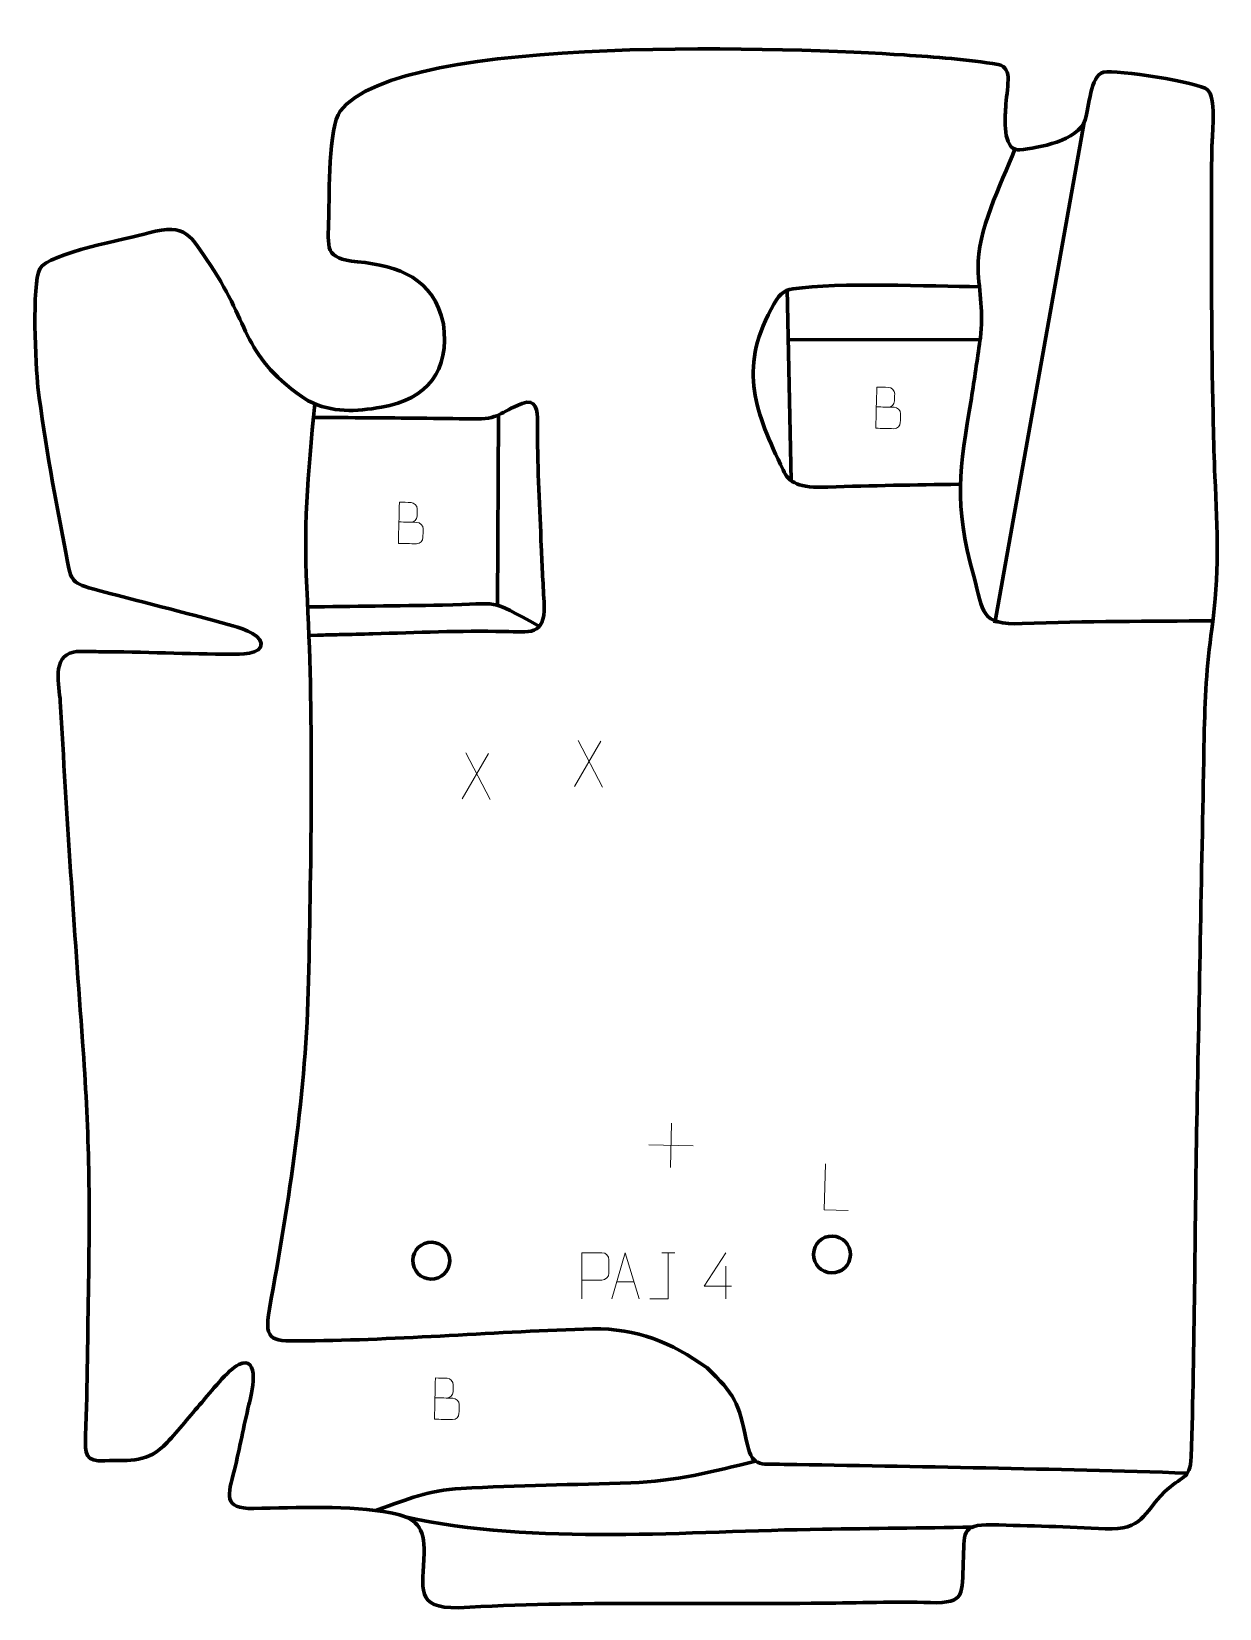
# Model space of a CAD drawing. Header units: millimetres. Extents: x -557 to 87, y -65 to 790.
import ezdxf

# ---------------------------------------------------------------- set-up
doc = ezdxf.new("R2010")
doc.units = ezdxf.units.MM
doc.header["$MEASUREMENT"] = 0
doc.layers.add('layer 2', color=7, linetype='Continuous')
doc.layers.add('layer 3', color=7, linetype='Continuous')

msp = doc.modelspace()

# ---------------------------------------------------------------- linework, layer by layer
at = {"layer": 'layer 2', "color": 142, "lineweight": 158}
for points in [[(-34.3137, 469.2369), (-34.3137, 469.2369), (14.1541, 740.7151), (14.1541, 740.7151)], [(-144.7318, 546.4614), (-144.7318, 546.4614), (-146.8715, 650.3469), (-146.8715, 650.3469)], [(-146.4923, 622.8781), (-146.4923, 622.8781), (-42.4517, 622.8914), (-42.4517, 622.8914)], [(-303.5085, 581.9391), (-303.5085, 581.9391), (-304.0388, 479.3639), (-304.0388, 479.3639)]]:
    msp.add_open_spline(points, degree=3, dxfattribs=at)
for points, knots in [([(83.8537, 470.4983), (49.4109, 470.1382), (14.9719, 470.2846), (-19.4506, 468.9983), (-19.4506, 468.9983), (-42.6103, 468.1328), (-40.4456, 475.2725), (-45.8175, 494.6817), (-45.8175, 494.6817), (-56.9518, 534.9122), (-53.3487, 552.1801), (-47.0617, 591.0724), (-47.0617, 591.0724), (-45.4531, 601.479), (-43.8775, 611.8907), (-42.4089, 622.3181), (-42.4089, 622.3181), (-42.4089, 622.3181), (-42.199, 623.8082), (-42.199, 623.8082), (-42.199, 623.8082), (-40.2922, 637.4598), (-42.8939, 648.0778), (-43.4395, 661.518), (-43.4395, 661.518), (-43.9765, 681.909), (-31.2286, 706.5966), (-23.4779, 726.1007)], [0, 0, 0, 0, 0.125, 0.125, 0.125, 0.125, 0.25, 0.25, 0.25, 0.25, 0.375, 0.375, 0.375, 0.375, 0.5, 0.5, 0.5, 0.5, 0.625, 0.625, 0.625, 0.625, 0.75, 0.75, 0.75, 0.75, 1, 1, 1, 1]), ([(-53.7884, 544.4876), (-77.6595, 544.1177), (-101.0246, 543.8719), (-124.9101, 542.9462), (-124.9101, 542.9462), (-140.7384, 542.3327), (-145.8586, 545.2903), (-149.155, 552.2497), (-149.155, 552.2497), (-164.0185, 583.6326), (-173.5173, 606.3516), (-155.6398, 639.3362), (-155.6398, 639.3362), (-151.2328, 647.4672), (-149.3625, 649.636), (-143.7133, 650.4628), (-143.7133, 650.4628), (-119.124, 654.0618), (-69.6061, 651.797), (-42.721, 651.5962)], [0, 0, 0, 0, 0.16666667, 0.16666667, 0.16666667, 0.16666667, 0.33333333, 0.33333333, 0.33333333, 0.33333333, 0.5, 0.5, 0.5, 0.5, 0.66666667, 0.66666667, 0.66666667, 0.66666667, 1, 1, 1, 1]), ([(-403.6757, 580.7572), (-393.6291, 580.6869), (-383.5823, 580.6166), (-373.5357, 580.5463), (-373.5357, 580.5463), (-354.8938, 580.4158), (-336.4303, 580.2512), (-317.7871, 579.9016), (-317.7871, 579.9016), (-302.3323, 579.6119), (-303.3072, 583.4561), (-290.586, 588.2666), (-290.586, 588.2666), (-282.7306, 591.2372), (-282.4, 584.4636), (-282.3027, 578.0937), (-282.3027, 578.0937), (-282.3027, 578.0937), (-282.2246, 572.9831), (-282.2246, 572.9831), (-282.2246, 572.9831), (-282.2998, 552.726), (-280.9945, 531.1134), (-280.2431, 510.7407), (-280.2431, 510.7407), (-279.8433, 499.9754), (-279.1923, 489.518), (-278.6487, 478.8015), (-278.6487, 478.8015), (-278.3296, 462.1415), (-286.617, 464.3947), (-300.3688, 464.6948), (-300.3688, 464.6948), (-324.1034, 465.2126), (-347.805, 464.0923), (-371.525, 463.4399), (-371.525, 463.4399), (-377.5375, 463.2776), (-383.5496, 463.1216), (-389.5626, 462.9798), (-389.5626, 462.9798), (-393.5622, 462.8866), (-397.5616, 462.7935), (-401.5612, 462.7004), (-401.5612, 462.7004), (-401.5612, 462.7004), (-406.0605, 462.5956), (-406.0605, 462.5956)], [0, 0, 0, 0, 0.07692308, 0.07692308, 0.07692308, 0.07692308, 0.15384615, 0.15384615, 0.15384615, 0.15384615, 0.23076923, 0.23076923, 0.23076923, 0.23076923, 0.30769231, 0.30769231, 0.30769231, 0.30769231, 0.38461538, 0.38461538, 0.38461538, 0.38461538, 0.46153846, 0.46153846, 0.46153846, 0.46153846, 0.53846154, 0.53846154, 0.53846154, 0.53846154, 0.61538462, 0.61538462, 0.61538462, 0.61538462, 0.69230769, 0.69230769, 0.69230769, 0.69230769, 0.76923077, 0.76923077, 0.76923077, 0.76923077, 0.84615385, 0.84615385, 0.84615385, 0.84615385, 1, 1, 1, 1]), ([(-402.9471, 588.0648), (-406.9725, 549.3194), (-409.2759, 520.2773), (-407.0125, 481.2869), (-407.0125, 481.2869), (-403.5771, 413.8164), (-405.0251, 342.9185), (-406.4005, 275.2902), (-406.4005, 275.2902), (-407.6159, 215.5232), (-416.9493, 156.2969), (-427.5701, 97.5424), (-427.5701, 97.5424), (-430.9485, 78.8531), (-425.553, 80.13), (-407.5569, 80.2259), (-407.5569, 80.2259), (-356.9622, 80.4952), (-303.7115, 85.3747), (-252.4236, 86.597), (-252.4236, 86.597), (-228.3703, 87.1701), (-209.7854, 79.3499), (-190.3806, 65.5985), (-190.3806, 65.5985), (-175.4834, 51.3578), (-173.0938, 46.3657), (-169.0718, 26.4908), (-169.0718, 26.4908), (-166.0521, 11.5685), (-162.7415, 13.4408), (-148.5527, 13.214), (-148.5527, 13.214), (-76.2258, 12.0583), (-2.2868, 10.7841), (70.0347, 8.4909)], [0, 0, 0, 0, 0.1, 0.1, 0.1, 0.1, 0.2, 0.2, 0.2, 0.2, 0.3, 0.3, 0.3, 0.3, 0.4, 0.4, 0.4, 0.4, 0.5, 0.5, 0.5, 0.5, 0.6, 0.6, 0.6, 0.6, 0.7, 0.7, 0.7, 0.7, 0.8, 0.8, 0.8, 0.8, 1, 1, 1, 1]), ([(-281.2846, 467.4295), (-310.4309, 483.4833), (-300.777, 479.4077), (-333.8379, 478.969), (-333.8379, 478.969), (-358.1735, 478.646), (-382.5094, 478.3252), (-406.8452, 478.0032)], [0, 0, 0, 0, 0.33333333, 0.33333333, 0.33333333, 0.33333333, 1, 1, 1, 1]), ([(-164.1273, 15.0202), (-187.3093, 9.0982), (-207.5742, 4.1093), (-231.7102, 3.2375), (-231.7102, 3.2375), (-262.3388, 2.1311), (-292.9652, 1.8151), (-323.5746, 0.1375), (-323.5746, 0.1375), (-342.2601, -0.9009), (-351.8561, -5.4923), (-368.9841, -11.3426), (-368.9841, -11.3426), (-368.9841, -11.3426), (-370.1939, -11.7462), (-370.1939, -11.7462)], [0, 0, 0, 0, 0.2, 0.2, 0.2, 0.2, 0.4, 0.4, 0.4, 0.4, 0.6, 0.6, 0.6, 0.6, 1, 1, 1, 1]), ([(-353.9648, -15.2017), (-283.9046, -30.9741), (-200.1907, -22.9027), (-127.7158, -21.9226), (-127.7158, -21.9226), (-100.7006, -21.5574), (-73.6855, -21.192), (-46.6703, -20.8268)], [0, 0, 0, 0, 0.33333333, 0.33333333, 0.33333333, 0.33333333, 1, 1, 1, 1])]:
    msp.add_open_spline(points, degree=3, knots=knots, dxfattribs=at)
at = {"layer": 'layer 2', "color": 250, "lineweight": 9}
for points, knots in [([(-98.6445, 586.4686), (-95.3865, 586.388), (-92.1282, 586.3071), (-88.8695, 586.2258), (-88.8695, 586.2258), (-87.1011, 586.1664), (-85.4173, 584.569), (-85.4629, 582.7338), (-85.4629, 582.7338), (-85.4884, 581.7233), (-85.5562, 578.9929), (-85.5809, 577.9821), (-85.5809, 577.9821), (-85.6064, 576.3181), (-87.0321, 574.5492), (-89.1104, 574.6159), (-89.1104, 574.6159), (-92.3694, 574.6972), (-95.6281, 574.7782), (-98.8865, 574.8588), (-98.8865, 574.8588), (-98.7014, 582.3069), (-98.5164, 589.7547), (-98.3314, 597.2022), (-98.3314, 597.2022), (-96.206, 597.1494), (-94.0802, 597.0966), (-91.9544, 597.0438), (-91.9544, 597.0438), (-90.449, 597.0222), (-88.614, 595.2649), (-88.6418, 593.5073), (-88.6418, 593.5073), (-88.6881, 591.6573), (-88.6914, 591.5266), (-88.737, 589.6763), (-88.737, 589.6763), (-88.7675, 587.8259), (-90.4681, 586.25), (-92.2675, 586.3102)], [0, 0, 0, 0, 0.09090909, 0.09090909, 0.09090909, 0.09090909, 0.18181818, 0.18181818, 0.18181818, 0.18181818, 0.27272727, 0.27272727, 0.27272727, 0.27272727, 0.36363636, 0.36363636, 0.36363636, 0.36363636, 0.45454545, 0.45454545, 0.45454545, 0.45454545, 0.54545455, 0.54545455, 0.54545455, 0.54545455, 0.63636364, 0.63636364, 0.63636364, 0.63636364, 0.72727273, 0.72727273, 0.72727273, 0.72727273, 0.81818182, 0.81818182, 0.81818182, 0.81818182, 1, 1, 1, 1]), ([(-357.4486, 524.0844), (-354.1906, 524.0039), (-350.9323, 523.9229), (-347.6736, 523.8416), (-347.6736, 523.8416), (-345.9052, 523.7822), (-344.2214, 522.1849), (-344.267, 520.3496), (-344.267, 520.3496), (-344.2924, 519.3392), (-344.3603, 516.6087), (-344.385, 515.5979), (-344.385, 515.5979), (-344.4105, 513.9339), (-345.8362, 512.165), (-347.9145, 512.2318), (-347.9145, 512.2318), (-351.1735, 512.3131), (-354.4322, 512.394), (-357.6905, 512.4746), (-357.6905, 512.4746), (-357.5055, 519.9228), (-357.3205, 527.3706), (-357.1355, 534.818), (-357.1355, 534.818), (-355.0101, 534.7652), (-352.8843, 534.7124), (-350.7585, 534.6596), (-350.7585, 534.6596), (-349.2531, 534.6381), (-347.4181, 532.8807), (-347.4459, 531.1232), (-347.4459, 531.1232), (-347.4922, 529.2732), (-347.4954, 529.1425), (-347.5411, 527.2921), (-347.5411, 527.2921), (-347.5715, 525.4418), (-349.2722, 523.8658), (-351.0715, 523.926)], [0, 0, 0, 0, 0.09090909, 0.09090909, 0.09090909, 0.09090909, 0.18181818, 0.18181818, 0.18181818, 0.18181818, 0.27272727, 0.27272727, 0.27272727, 0.27272727, 0.36363636, 0.36363636, 0.36363636, 0.36363636, 0.45454545, 0.45454545, 0.45454545, 0.45454545, 0.54545455, 0.54545455, 0.54545455, 0.54545455, 0.63636364, 0.63636364, 0.63636364, 0.63636364, 0.72727273, 0.72727273, 0.72727273, 0.72727273, 0.81818182, 0.81818182, 0.81818182, 0.81818182, 1, 1, 1, 1]), ([(-113.8524, 150.9019), (-113.8524, 150.9019), (-126.7975, 151.2235), (-126.7975, 151.2235), (-126.7975, 151.2235), (-126.7975, 151.2235), (-126.1779, 176.1694), (-126.1779, 176.1694)], [0, 0, 0, 0, 0.33333333, 0.33333333, 0.33333333, 0.33333333, 1, 1, 1, 1]), ([(-258.2187, 102.957), (-258.2187, 102.957), (-258.2187, 127.9106), (-258.2187, 127.9106), (-258.2187, 127.9106), (-254.6237, 127.9106), (-251.0284, 127.9106), (-247.433, 127.9106), (-247.433, 127.9106), (-245.1078, 127.8727), (-243.5504, 126.3826), (-243.5546, 124.0165), (-243.5546, 124.0165), (-243.555, 121.9808), (-243.555, 118.9215), (-243.5546, 116.8855), (-243.5546, 116.8855), (-243.5611, 115.0101), (-245.3733, 113.0682), (-247.3829, 113.0491), (-247.3829, 113.0491), (-247.3829, 113.0491), (-258.2187, 113.0491), (-258.2187, 113.0491)], [0, 0, 0, 0, 0.14285714, 0.14285714, 0.14285714, 0.14285714, 0.28571429, 0.28571429, 0.28571429, 0.28571429, 0.42857143, 0.42857143, 0.42857143, 0.42857143, 0.57142857, 0.57142857, 0.57142857, 0.57142857, 0.71428571, 0.71428571, 0.71428571, 0.71428571, 1, 1, 1, 1]), ([(-242.0426, 102.9571), (-242.0426, 102.9571), (-234.6716, 127.9106), (-234.6716, 127.9106), (-234.6716, 127.9106), (-234.6716, 127.9106), (-227.1017, 102.9571), (-227.1017, 102.9571)], [0, 0, 0, 0, 0.33333333, 0.33333333, 0.33333333, 0.33333333, 1, 1, 1, 1]), ([(-221.3753, 102.957), (-221.3753, 102.957), (-211.3533, 102.957), (-211.3533, 102.957), (-211.3533, 102.957), (-211.3533, 102.957), (-211.3533, 127.9106), (-211.3533, 127.9106)], [0, 0, 0, 0, 0.33333333, 0.33333333, 0.33333333, 0.33333333, 1, 1, 1, 1]), ([(-177.1614, 109.8504), (-177.1614, 109.8504), (-191.9831, 109.8504), (-191.9831, 109.8504), (-191.9831, 109.8504), (-191.9831, 109.8504), (-180.1055, 127.9209), (-180.1055, 127.9209)], [0, 0, 0, 0, 0.33333333, 0.33333333, 0.33333333, 0.33333333, 1, 1, 1, 1]), ([(-337.9139, 49.3197), (-334.6559, 49.2391), (-331.3976, 49.1582), (-328.1389, 49.0769), (-328.1389, 49.0769), (-326.3705, 49.0175), (-324.6867, 47.4202), (-324.7323, 45.5849), (-324.7323, 45.5849), (-324.7578, 44.5745), (-324.8256, 41.844), (-324.8503, 40.8332), (-324.8503, 40.8332), (-324.8759, 39.1692), (-326.3015, 37.4003), (-328.3798, 37.4671), (-328.3798, 37.4671), (-331.6388, 37.5484), (-334.8975, 37.6293), (-338.1559, 37.7099), (-338.1559, 37.7099), (-337.9708, 45.1581), (-337.7858, 52.6059), (-337.6008, 60.0533), (-337.6008, 60.0533), (-335.4754, 60.0005), (-333.3496, 59.9477), (-331.2238, 59.8949), (-331.2238, 59.8949), (-329.7184, 59.8733), (-327.8834, 58.116), (-327.9112, 56.3585), (-327.9112, 56.3585), (-327.9575, 54.5085), (-327.9608, 54.3778), (-328.0064, 52.5274), (-328.0064, 52.5274), (-328.0369, 50.6771), (-329.7375, 49.1011), (-331.5369, 49.1613)], [0, 0, 0, 0, 0.09090909, 0.09090909, 0.09090909, 0.09090909, 0.18181818, 0.18181818, 0.18181818, 0.18181818, 0.27272727, 0.27272727, 0.27272727, 0.27272727, 0.36363636, 0.36363636, 0.36363636, 0.36363636, 0.45454545, 0.45454545, 0.45454545, 0.45454545, 0.54545455, 0.54545455, 0.54545455, 0.54545455, 0.63636364, 0.63636364, 0.63636364, 0.63636364, 0.72727273, 0.72727273, 0.72727273, 0.72727273, 0.81818182, 0.81818182, 0.81818182, 0.81818182, 1, 1, 1, 1])]:
    msp.add_open_spline(points, degree=3, knots=knots, dxfattribs=at)
for points in [[(-247.9192, 405.2541), (-247.9192, 405.2541), (-262.2738, 380.7072), (-262.2738, 380.7072)], [(-260.2014, 405.5592), (-260.2014, 405.5592), (-247.0847, 380.2721), (-247.0847, 380.2721)], [(-308.7657, 398.562), (-308.7657, 398.562), (-323.1203, 374.0151), (-323.1203, 374.0151)], [(-321.0479, 398.8671), (-321.0479, 398.8671), (-307.9311, 373.58), (-307.9311, 373.58)], [(-209.554, 198.1974), (-209.554, 198.1974), (-210.1495, 174.2269), (-210.1495, 174.2269)], [(-221.837, 186.5098), (-221.837, 186.5098), (-197.8664, 185.9144), (-197.8664, 185.9144)], [(-214.9374, 127.9106), (-214.9374, 127.9106), (-207.7692, 127.9106), (-207.7692, 127.9106)], [(-180.1055, 120.6115), (-180.1055, 120.6115), (-180.1055, 102.9468), (-180.1055, 102.9468)], [(-239.32, 112.2065), (-239.32, 112.2065), (-229.8243, 112.2065), (-229.8243, 112.2065)]]:
    msp.add_open_spline(points, degree=3, dxfattribs=at)
at = {"layer": 'layer 3', "color": 242, "lineweight": 158}
msp.add_open_spline([(83.4606, 606.0466), (83.9534, 587.1284), (84.137, 567.6395), (84.9644, 548.8014), (84.9644, 548.8014), (86.3546, 518.5501), (87.4253, 496.4221), (83.2711, 466.0136), (83.2711, 466.0136), (80.5348, 445.9836), (79.4491, 427.7269), (79.1437, 407.591), (79.1437, 407.591), (77.8166, 338.0984), (76.4894, 268.6057), (75.1622, 199.113), (75.1622, 199.113), (74.008, 138.6779), (74.0435, 77.6005), (72.0672, 17.3034), (72.0672, 17.3034), (71.6457, 4.4424), (66.4918, 7.057), (57.6656, -1.7338), (57.6656, -1.7338), (45.8751, -13.4772), (45.977, -22.4574), (25.5726, -21.7487), (25.5726, -21.7487), (5.2801, -20.5788), (-15.581, -20.0704), (-35.9289, -19.5277), (-35.9289, -19.5277), (-53.2921, -19.3535), (-50.6855, -24.1848), (-51.4438, -39.9036), (-51.4438, -39.9036), (-52.2509, -56.6332), (-49.9633, -62.3622), (-69.1766, -61.7284), (-69.1766, -61.7284), (-88.4262, -61.0932), (-108.5132, -61.8777), (-127.8606, -62.0571), (-127.8606, -62.0571), (-192.9321, -62.6608), (-260.5181, -60.8308), (-325.042, -64.484), (-325.042, -64.484), (-349.2848, -64.8935), (-344.082, -54.1453), (-343.7061, -34.9036), (-343.7061, -34.9036), (-343.4271, -20.6149), (-347.8932, -15.718), (-361.7984, -13.0504), (-361.7984, -13.0504), (-383.6798, -8.8527), (-413.0504, -10.3465), (-436.1208, -10.6896), (-436.1208, -10.6896), (-453.0443, -10.9411), (-450.0776, -3.5032), (-446.599, 10.2328), (-446.599, 10.2328), (-443.658, 22.0496), (-441.6427, 33.8192), (-438.6805, 45.6849), (-438.6805, 45.6849), (-437.4906, 50.4514), (-431.9589, 73.0744), (-444.2542, 67.2779), (-444.2542, 67.2779), (-450.0212, 64.559), (-459.7548, 52.0109), (-464.3371, 46.7375), (-464.3371, 46.7375), (-470.5117, 39.7561), (-476.8482, 31.6797), (-483.0725, 25.0768), (-483.0725, 25.0768), (-493.7137, 13.7887), (-502.4417, 15.6143), (-516.921, 15.1618), (-516.921, 15.1618), (-527.5449, 14.7695), (-527.617, 18.7054), (-527.2347, 28.8813), (-527.2347, 28.8813), (-526.2092, 56.1833), (-526.1487, 84.3066), (-525.6638, 111.7045), (-525.6638, 111.7045), (-524.8356, 158.5043), (-525.4019, 195.5159), (-528.8989, 242.2063), (-528.8989, 242.2063), (-533.5016, 303.7259), (-537.5213, 365.0848), (-540.9768, 426.6794), (-540.9768, 426.6794), (-541.6109, 435.1466), (-545.7466, 451.3934), (-533.7365, 453.548), (-533.7365, 453.548), (-529.6845, 454.2749), (-524.2924, 453.757), (-520.0875, 453.7361), (-520.0875, 453.7361), (-496.2352, 453.6178), (-471.7476, 452.5474), (-447.8962, 452.3435), (-447.8962, 452.3435), (-444.5967, 452.3153), (-431.2989, 452.155), (-432.0498, 458.2726), (-432.0498, 458.2726), (-432.7224, 463.7523), (-445.0867, 467.2268), (-449.3606, 468.395), (-449.3606, 468.395), (-473.7867, 475.0715), (-498.8316, 481.2535), (-523.3933, 487.7978), (-523.3933, 487.7978), (-535.7454, 491.0889), (-535.2976, 493.473), (-537.6397, 505.6122), (-537.6397, 505.6122), (-543.4276, 535.61), (-549.4257, 566.883), (-553.0934, 597.0801), (-553.0934, 597.0801), (-554.2932, 608.6146), (-556.5704, 652.6476), (-552.0736, 661.333), (-552.0736, 661.333), (-547.6496, 669.8778), (-504.2959, 677.4324), (-492.9463, 680.7859), (-492.9463, 680.7859), (-472.5692, 686.4535), (-470.4636, 679.2137), (-459.5797, 663.2799), (-459.5797, 663.2799), (-437.3861, 630.2549), (-442.8005, 613.4409), (-406.6014, 589.7267), (-406.6014, 589.7267), (-393.3793, 583.0763), (-381.0146, 583.8358), (-366.796, 586.3049), (-366.796, 586.3049), (-341.8123, 590.6433), (-329.7588, 606.036), (-333.2863, 631.5284), (-333.2863, 631.5284), (-338.5265, 656.0989), (-357.3833, 662.8728), (-379.8964, 665.1449), (-379.8964, 665.1449), (-398.0323, 666.9752), (-395.8287, 672.1313), (-395.4397, 689.2091), (-395.4397, 689.2091), (-395.1549, 701.7137), (-395.5926, 738.1092), (-389.3191, 746.6816), (-389.3191, 746.6816), (-356.8647, 789.9141), (-137.5227, 780.8045), (-83.4935, 777.1968), (-83.4935, 777.1968), (-66.7564, 776.0793), (-49.0247, 774.7849), (-32.4672, 772.0427), (-32.4672, 772.0427), (-28.4332, 771.3747), (-27.0065, 767.5031), (-27.1364, 763.7818), (-27.1364, 763.7818), (-27.3, 759.0891), (-28.1584, 753.7828), (-28.4497, 748.8671), (-28.4497, 748.8671), (-28.7892, 743.141), (-30.2115, 726.4836), (-21.8959, 725.7453), (-21.8959, 725.7453), (-21.8959, 725.7453), (-20.9554, 725.7181), (-20.9554, 725.7181), (-20.9554, 725.7181), (-10.5348, 726.8884), (10.741, 730.617), (14.6213, 741.9814), (14.6213, 741.9814), (16.9927, 748.9268), (17.1154, 765.9267), (24.5496, 767.891), (24.5496, 767.891), (31.7945, 769.2067), (76.0658, 762.4995), (80.9576, 758.3489), (80.9576, 758.3489), (85.5842, 754.4233), (83.6908, 735.6826), (83.433, 729.8203), (83.433, 729.8203), (83.3332, 727.5506), (83.241, 725.3138), (83.2047, 723.0417), (83.2047, 723.0417), (82.9639, 684.0029), (83.1099, 645.0768), (83.4606, 606.0466)], degree=3, knots=[0, 0, 0, 0, 0.01818182, 0.01818182, 0.01818182, 0.01818182, 0.03636364, 0.03636364, 0.03636364, 0.03636364, 0.05454545, 0.05454545, 0.05454545, 0.05454545, 0.07272727, 0.07272727, 0.07272727, 0.07272727, 0.09090909, 0.09090909, 0.09090909, 0.09090909, 0.10909091, 0.10909091, 0.10909091, 0.10909091, 0.12727273, 0.12727273, 0.12727273, 0.12727273, 0.14545455, 0.14545455, 0.14545455, 0.14545455, 0.16363636, 0.16363636, 0.16363636, 0.16363636, 0.18181818, 0.18181818, 0.18181818, 0.18181818, 0.2, 0.2, 0.2, 0.2, 0.21818182, 0.21818182, 0.21818182, 0.21818182, 0.23636364, 0.23636364, 0.23636364, 0.23636364, 0.25454545, 0.25454545, 0.25454545, 0.25454545, 0.27272727, 0.27272727, 0.27272727, 0.27272727, 0.29090909, 0.29090909, 0.29090909, 0.29090909, 0.30909091, 0.30909091, 0.30909091, 0.30909091, 0.32727273, 0.32727273, 0.32727273, 0.32727273, 0.34545455, 0.34545455, 0.34545455, 0.34545455, 0.36363636, 0.36363636, 0.36363636, 0.36363636, 0.38181818, 0.38181818, 0.38181818, 0.38181818, 0.4, 0.4, 0.4, 0.4, 0.41818182, 0.41818182, 0.41818182, 0.41818182, 0.43636364, 0.43636364, 0.43636364, 0.43636364, 0.45454545, 0.45454545, 0.45454545, 0.45454545, 0.47272727, 0.47272727, 0.47272727, 0.47272727, 0.49090909, 0.49090909, 0.49090909, 0.49090909, 0.50909091, 0.50909091, 0.50909091, 0.50909091, 0.52727273, 0.52727273, 0.52727273, 0.52727273, 0.54545455, 0.54545455, 0.54545455, 0.54545455, 0.56363636, 0.56363636, 0.56363636, 0.56363636, 0.58181818, 0.58181818, 0.58181818, 0.58181818, 0.6, 0.6, 0.6, 0.6, 0.61818182, 0.61818182, 0.61818182, 0.61818182, 0.63636364, 0.63636364, 0.63636364, 0.63636364, 0.65454545, 0.65454545, 0.65454545, 0.65454545, 0.67272727, 0.67272727, 0.67272727, 0.67272727, 0.69090909, 0.69090909, 0.69090909, 0.69090909, 0.70909091, 0.70909091, 0.70909091, 0.70909091, 0.72727273, 0.72727273, 0.72727273, 0.72727273, 0.74545455, 0.74545455, 0.74545455, 0.74545455, 0.76363636, 0.76363636, 0.76363636, 0.76363636, 0.78181818, 0.78181818, 0.78181818, 0.78181818, 0.8, 0.8, 0.8, 0.8, 0.81818182, 0.81818182, 0.81818182, 0.81818182, 0.83636364, 0.83636364, 0.83636364, 0.83636364, 0.85454545, 0.85454545, 0.85454545, 0.85454545, 0.87272727, 0.87272727, 0.87272727, 0.87272727, 0.89090909, 0.89090909, 0.89090909, 0.89090909, 0.90909091, 0.90909091, 0.90909091, 0.90909091, 0.92727273, 0.92727273, 0.92727273, 0.92727273, 0.94545455, 0.94545455, 0.94545455, 0.94545455, 0.96363636, 0.96363636, 0.96363636, 0.96363636, 1, 1, 1, 1], dxfattribs=at)
at = {"layer": 'layer 3', "color": 250, "lineweight": 200}
for points in [[(-122.8759, 116.9859), (-128.3971, 117.1231), (-132.7617, 121.7101), (-132.6245, 127.2312), (-132.6245, 127.2312), (-132.4874, 132.7523), (-127.9004, 137.1169), (-122.3793, 136.9798), (-122.3793, 136.9798), (-116.8581, 136.8426), (-112.4935, 132.2556), (-112.6307, 126.7345), (-112.6307, 126.7345), (-112.7678, 121.2134), (-117.3548, 116.8488), (-122.8759, 116.9859)], [(-340.1167, 113.6481), (-345.6378, 113.7852), (-350.0024, 118.3722), (-349.8653, 123.8933), (-349.8653, 123.8933), (-349.7281, 129.4144), (-345.1412, 133.779), (-339.62, 133.6419), (-339.62, 133.6419), (-334.0989, 133.5047), (-329.7343, 128.9177), (-329.8715, 123.3966), (-329.8715, 123.3966), (-330.0086, 117.8755), (-334.5956, 113.5109), (-340.1167, 113.6481)]]:
    msp.add_open_spline(points, degree=3, knots=[0, 0, 0, 0, 0.2, 0.2, 0.2, 0.2, 0.4, 0.4, 0.4, 0.4, 0.6, 0.6, 0.6, 0.6, 1, 1, 1, 1], dxfattribs=at)

doc.saveas('drawing.dxf')
